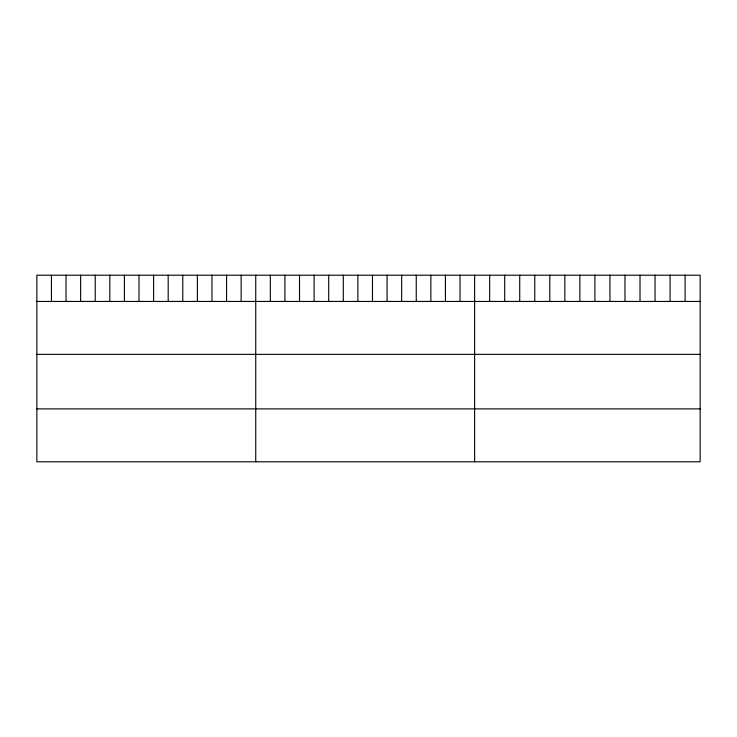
<?xml version="1.0" encoding="UTF-8"?>
<svg xmlns="http://www.w3.org/2000/svg" width="737" height="737" viewBox="0 0 737 737"><rect width="100%" height="100%" fill="white"/><g stroke="black" fill="none" stroke-linecap="round" stroke-linejoin="round"><path stroke-width="1.11" d="M700.15 301.451L700.15 461.795L36.85 461.795L36.85 275.205L700.15 275.205L700.15 301.451L36.85 301.451M36.85 354.368L700.15 354.368M36.85 408.878L700.15 408.878M685.115 275.205L685.115 301.451M670.08 275.205L670.08 301.451M655.046 275.205L655.046 301.451M640.011 275.205L640.011 301.451M624.976 275.205L624.976 301.451M609.941 275.205L609.941 301.451M594.906 275.205L594.906 301.451M579.872 275.205L579.872 301.451M564.837 275.205L564.837 301.451M549.802 275.205L549.802 301.451M534.767 275.205L534.767 301.451M519.732 275.205L519.732 301.451M504.698 275.205L504.698 301.451M489.663 275.205L489.663 301.451M474.628 275.205L474.628 461.795M460.035 275.205L460.035 301.451M445.443 275.205L445.443 301.451M430.85 275.205L430.85 301.451M416.258 275.205L416.258 301.451M401.665 275.205L401.665 301.451M387.072 275.205L387.072 301.451M372.48 275.205L372.48 301.451M357.887 275.205L357.887 301.451M343.295 275.205L343.295 301.451M328.702 275.205L328.702 301.451M314.109 275.205L314.109 301.451M299.517 275.205L299.517 301.451M284.924 275.205L284.924 301.451M270.332 275.205L270.332 301.451M255.739 275.205L255.739 461.795M241.146 275.205L241.146 301.451M226.554 275.205L226.554 301.451M211.961 275.205L211.961 301.451M197.369 275.205L197.369 301.451M182.776 275.205L182.776 301.451M168.183 275.205L168.183 301.451M153.591 275.205L153.591 301.451M138.998 275.205L138.998 301.451M124.406 275.205L124.406 301.451M109.813 275.205L109.813 301.451M95.22 275.205L95.22 301.451M80.628 275.205L80.628 301.451M66.035 275.205L66.035 301.451M51.443 275.205L51.443 301.451"/></g></svg>
